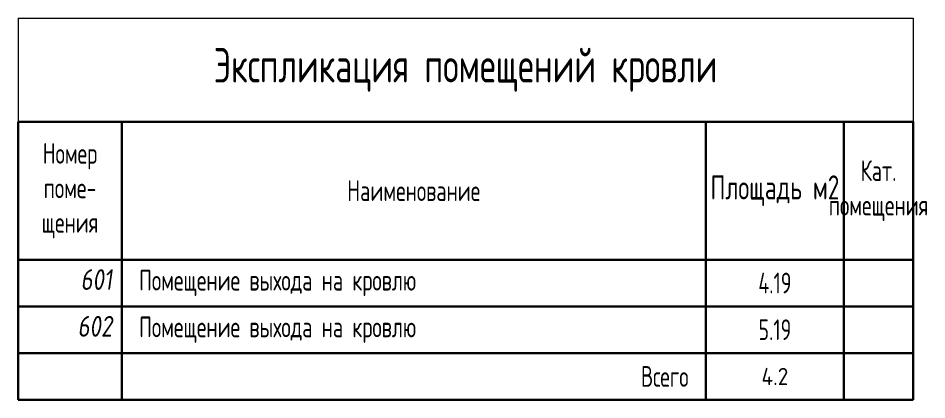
# Model space of a CAD drawing. Header units: millimetres. Extents: x -360149 to 682031, y -35655 to 209517.
# Drawn here: x 539567 to 552721, y 124130 to 129660 of the extents above; entities that cross this region are included whole.
import ezdxf

# ---------------------------------------------------------------- set-up
doc = ezdxf.new("R2010")
doc.units = ezdxf.units.MM
doc.header["$MEASUREMENT"] = 0
doc.layers.get('0').update_dxf_attribs({"color": 250, "lineweight": 9})
doc.layers.get('Defpoints').update_dxf_attribs({"color": 6})
doc.layers.add('АР_Таблицы', color=250, linetype='Continuous')
doc.styles.add('ISOCPEUR', font='isocpeur.ttf', dxfattribs={"width": 0.7})
doc.styles.add('ISOCPEUR_2', font='isocpeur.ttf', dxfattribs={"width": 0.9, "height": 300})
doc.styles.add('Архитект', font='isocpeur.ttf', dxfattribs={"width": 0.8, "oblique": 8})

# ---------------------------------------------------------------- blocks, each defined once
blk = doc.blocks.new('*T913')
at = {"layer": 'Defpoints', "color": 8, "linetype": 'ByBlock', "lineweight": 0, "ltscale": 100, "transparency": 16777216}
for p, q in [((0, 0), (12955, 0)), ((0, 0), (0, -1500)), ((12955, 0), (12955, -1500))]:
    blk.add_line(p, q, dxfattribs=at)
at = {"layer": 'АР_Таблицы', "color": 0, "linetype": 'ByBlock', "lineweight": 30, "ltscale": 100, "transparency": 16777216}
for p, q in [((0, -1500), (12955, -1500)), ((0, -1500), (0, -5531)), ((1500, -1500), (1500, -5531)), ((9955, -1500), (9955, -5531)), ((11955, -1500), (11955, -5531)), ((12955, -1500), (12955, -5531)), ((0, -3500), (12955, -3500)), ((0, -4177), (12955, -4177)), ((0, -4854), (12955, -4854)), ((0, -5531), (12955, -5531))]:
    blk.add_line(p, q, dxfattribs=at)
at = {"layer": 'АР_Таблицы', "ltscale": 100, "transparency": 16777216}
for s, insert, char_height, width, attachment_point, style in [('Экспликация помещений кровли', (6477, -750), 500, 12854.8, 5, 'ISOCPEUR'), ('Номер поме- щения', (750, -2500), 300, 1400, 5, 'ISOCPEUR'), ('Кат. помещения', (12455, -2500), 300, 900, 5, 'ISOCPEUR'), ('Наименование', (5727, -2500), 300, 8354.8, 5, 'ISOCPEUR'), ('Площадь м2', (10955, -2500), 350, 1900, 5, 'ISOCPEUR'), ('601', (1362, -3638), 300, 1223.08, 3, 'Архитект'), ('Помещение выхода на кровлю', (1750, -3838), 300, 7954.8, 4, 'ISOCPEUR'), ('4.19', (10955, -3838), 300, 1500, 5, 'ISOCPEUR'), ('602', (1362, -4315), 300, 1223.08, 3, 'Архитект'), ('Помещение выхода на кровлю', (1750, -4515), 300, 7954.8, 4, 'ISOCPEUR')]:
    blk.add_mtext(s, dxfattribs=dict(at, insert=insert, char_height=char_height, width=width, attachment_point=attachment_point, style=style))
at = {"layer": 'АР_Таблицы', "ltscale": 500, "transparency": 16777216}
for s, insert, char_height, width, attachment_point, style in [('5.19', (10955, -4515), 300, 1500, 5, 'ISOCPEUR'), ('Всего', (9705, -5192), 300, 7954.8, 6, 'ISOCPEUR'), ('4.2', (10955, -5192), 250, 1980, 5, 'ISOCPEUR_2')]:
    blk.add_mtext(s, dxfattribs=dict(at, insert=insert, char_height=char_height, width=width, attachment_point=attachment_point, style=style))

msp = doc.modelspace()

# ---------------------------------------------------------------- block references
msp.add_blockref('*T913', (539566.71, 129660.29))

doc.saveas('drawing.dxf')
